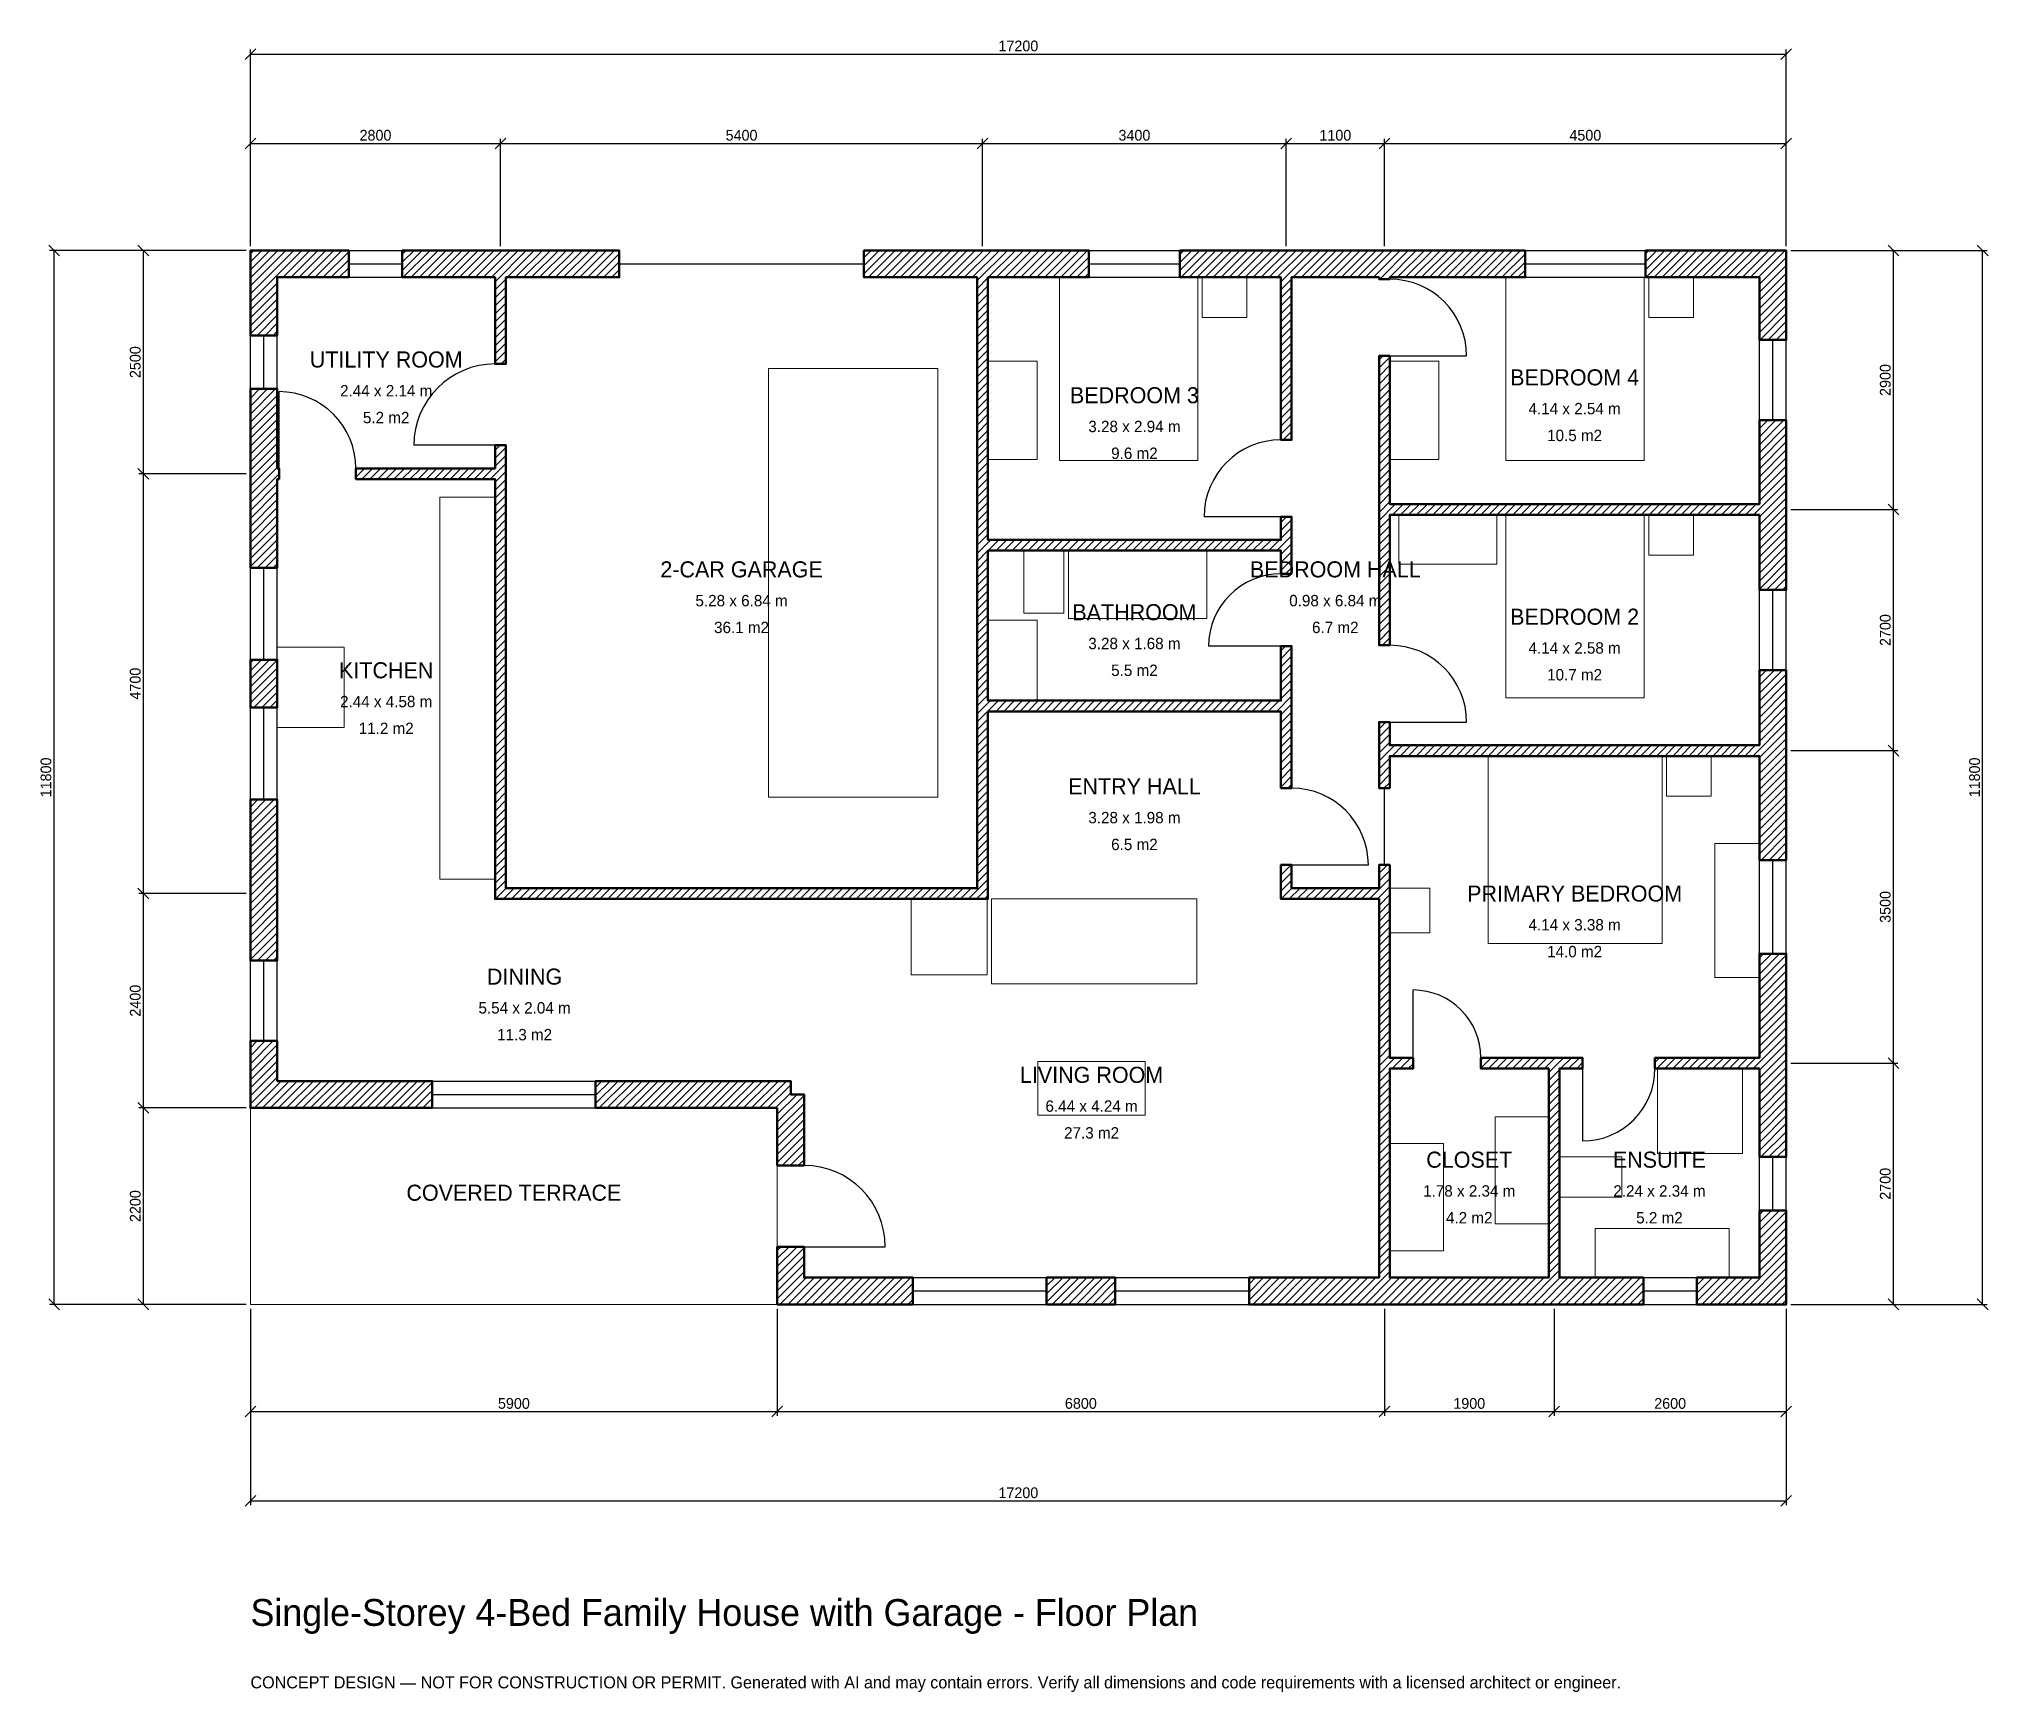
# Model space of a CAD drawing. Header units: millimetres. Extents: x -2369 to 19460, y -4341 to 14169.
import ezdxf
from ezdxf.enums import TextEntityAlignment as Align

# ---------------------------------------------------------------- set-up
doc = ezdxf.new("R2010")
doc.units = ezdxf.units.MM
doc.linetypes.add('DASHED', pattern=[1.524, 1.27, -0.254])
for name, color, linetype, lineweight in [('A-ANNO-DIMS', 1, 'Continuous', 13), ('A-ANNO-TEXT', 7, 'Continuous', 18), ('A-AREA-IDEN', 7, 'Continuous', 18), ('A-DOOR', 2, 'Continuous', 25), ('A-FLOR-FIXT', 9, 'Continuous', 13), ('A-FURN', 9, 'Continuous', 13), ('A-GLAZ', 4, 'Continuous', 25), ('A-SITE-PAVE', 8, 'Continuous', 13), ('A-WALL', 7, 'Continuous', 50), ('A-WALL-PATT', 8, 'Continuous', 13)]:
    doc.layers.add(name, color=color, linetype=linetype, lineweight=lineweight)
doc.dimstyles.new('PLAN', dxfattribs={"dimtxt": 120, "dimasz": 80, "dimexe": 50, "dimexo": 50, "dimgap": 30, "dimtad": 1, "dimdec": 0, "dimtsz": 60, "dimcen": 2.5, "dimclrd": 1, "dimclre": 1, "dimazin": 3, "dimtfac": 1, "dimtmove": 0, "dimatfit": 3})

msp = doc.modelspace()

# ---------------------------------------------------------------- hatches: boundary and pattern name
at = {"layer": 'A-WALL-PATT'}
h = msp.add_hatch(dxfattribs=at)
h.set_pattern_fill('ANSI31', color=8, scale=20)
h.paths.add_polyline_path([(5900, 645), (6200, 645), (6200, 300), (7416.6667, 300), (7416.6667, 0), (6200, 0), (6200, -0.001), (5900, -0.001), (5900, 0), (5899.999, 0), (5899.999, 300), (5900, 300), (5900, 645)])
h.paths.add_polyline_path([(5900, 2200), (3865, 2200), (3865, 2500), (6050, 2500), (6050, 2350), (6200, 2350), (6200, 1555), (5900, 1555), (5900, 2200)])
h.paths.add_polyline_path([(300, 2200), (300, 2199.999), (0, 2199.999), (0, 2200), (-0.001, 2200), (-0.001, 2500), (0, 2500), (0, 2950), (300, 2950), (300, 2500), (2035, 2500), (2035, 2200), (300, 2200)])
h.paths.add_polyline_path([(0, 4450), (0, 4750), (0, 5651.6667), (300, 5651.6667), (300, 4750), (300, 4450), (300, 3850), (0, 3850), (0, 4450)])
h.paths.add_polyline_path([(0, 7218.3333), (300, 7218.3333), (300, 6681.6667), (0, 6681.6667), (0, 7218.3333)])
h.paths.add_polyline_path([(0, 9150), (0, 9240), (-0.001, 9240), (-0.001, 9360), (0, 9360), (0, 9450), (0, 10250), (300, 10250), (300, 9450), (300, 9360), (320, 9360), (320, 9240), (300, 9240), (300, 9150), (300, 8248.3333), (0, 8248.3333), (0, 9150)])
h.paths.add_polyline_path([(0, 11500), (-0.001, 11500), (-0.001, 11800), (0, 11800), (0, 11800.001), (300, 11800.001), (300, 11800), (1100, 11800), (1100, 11500), (300, 11500), (300, 10850), (0, 10850), (0, 11500)])
h.paths.add_polyline_path([(2650, 11800), (2740, 11800), (2740, 11800.001), (2860, 11800.001), (2860, 11800), (2950, 11800), (4130, 11800), (4130, 11500), (2950, 11500), (2860, 11500), (2860, 10530), (2740, 10530), (2740, 11500), (2650, 11500), (1700, 11500), (1700, 11800), (2650, 11800)])
h.paths.add_polyline_path([(8050, 11800), (8140, 11800), (8140, 11800.001), (8260, 11800.001), (8260, 11800), (8350, 11800), (9390, 11800), (9390, 11500), (8350, 11500), (8260, 11500), (8260, 8560), (11540, 8560), (11540, 8820), (11660, 8820), (11660, 8560), (11660, 8440), (11660, 8180), (11540, 8180), (11540, 8440), (8260, 8440), (8260, 6760), (11540, 6760), (11540, 7370), (11660, 7370), (11660, 6760), (11660, 6640), (11660, 6640), (11660, 5780), (11540, 5780), (11540, 6640), (8260, 6640), (8260, 4660), (8260, 4540), (8140, 4540), (5960, 4540), (5840, 4540), (2860, 4540), (2740, 4540), (2740, 4660), (2740, 9240), (1180, 9240), (1180, 9360), (2740, 9360), (2740, 9620), (2860, 9620), (2860, 9360), (2860, 9240), (2860, 4660), (5840, 4660), (5960, 4660), (8140, 4660), (8140, 6640), (8140, 6640), (8140, 6760), (8140, 8440), (8140, 8560), (8140, 11500), (8050, 11500), (6870, 11500), (6870, 11800), (8050, 11800)])
h.paths.add_polyline_path([(11450, 11800), (11540, 11800), (11540, 11800.001), (11660, 11800.001), (11660, 11800), (11750, 11800), (12550, 11800), (12640, 11800), (12640, 11800.001), (12760, 11800.001), (12760, 11800), (12850, 11800), (14275, 11800), (14275, 11500), (12850, 11500), (12760, 11500), (12760, 11480), (12640, 11480), (12640, 11500), (12550, 11500), (11750, 11500), (11660, 11500), (11660, 9680), (11540, 9680), (11540, 11500), (11450, 11500), (10410, 11500), (10410, 11800), (11450, 11800)])
h.paths.add_polyline_path([(16900, 11800), (16900, 11800.001), (17200, 11800.001), (17200, 11800), (17200.001, 11800), (17200.001, 11500), (17200, 11500), (17200, 10800), (16900, 10800), (16900, 11500), (15625, 11500), (15625, 11800), (16900, 11800)])
h.paths.add_polyline_path([(17200, 9050), (17200, 8960), (17200.001, 8960), (17200.001, 8840), (17200, 8840), (17200, 8750), (17200, 8000), (16900, 8000), (16900, 8750), (16900, 8840), (12760, 8840), (12760, 7380), (12640, 7380), (12640, 8840), (12640, 8960), (12640, 10620), (12760, 10620), (12760, 8960), (16900, 8960), (16900, 9050), (16900, 9900), (17200, 9900), (17200, 9050)])
h.paths.add_polyline_path([(17200, 6350), (17200, 6260), (17200.001, 6260), (17200.001, 6140), (17200, 6140), (17200, 6050), (17200, 4975), (16900, 4975), (16900, 6050), (16900, 6140), (12760, 6140), (12760, 5780), (12640, 5780), (12640, 6140), (12640, 6260), (12640, 6520), (12760, 6520), (12760, 6260), (16900, 6260), (16900, 6350), (16900, 7100), (17200, 7100), (17200, 6350)])
h.paths.add_polyline_path([(17200, 2850), (17200, 2760), (17200.001, 2760), (17200.001, 2640), (17200, 2640), (17200, 2550), (17200, 1650), (16900, 1650), (16900, 2550), (16900, 2640), (15730, 2640), (15730, 2760), (16900, 2760), (16900, 2850), (16900, 3925), (17200, 3925), (17200, 2850)])
h.paths.add_polyline_path([(17200, 300), (17200.001, 300), (17200.001, 0), (17200, 0), (17200, -0.001), (16900, -0.001), (16900, 0), (16200, 0), (16200, 300), (16900, 300), (16900, 1050), (17200, 1050), (17200, 300)])
h.paths.add_polyline_path([(14750, 0), (14660, 0), (14660, -0.001), (14540, -0.001), (14540, 0), (14450, 0), (12850, 0), (12760, 0), (12760, -0.001), (12640, -0.001), (12640, 0), (12550, 0), (11183.3333, 0), (11183.3333, 300), (12550, 300), (12640, 300), (12640, 2640), (12640, 2760), (12640, 4540), (11660, 4540), (11540, 4540), (11540, 4660), (11540, 4920), (11660, 4920), (11660, 4660), (12640, 4660), (12640, 4920), (12760, 4920), (12760, 4660), (12760, 4540), (12760, 2760), (13020, 2760), (13020, 2640), (12760, 2640), (12760, 300), (12850, 300), (14450, 300), (14540, 300), (14540, 2640), (13780, 2640), (13780, 2760), (14540, 2760), (14660, 2760), (14920, 2760), (14920, 2640), (14660, 2640), (14660, 300), (14750, 300), (15600, 300), (15600, 0), (14750, 0)])
h.paths.add_polyline_path([(8916.6667, 0), (8916.6667, 300), (9683.3333, 300), (9683.3333, 0), (8916.6667, 0)])

# ---------------------------------------------------------------- linework, layer by layer
at = {"layer": 'A-DOOR', "linetype": 'DASHED'}
msp.add_line((4130, 11650), (6870, 11650), dxfattribs=at)
at = {"layer": 'A-DOOR'}
for p, q in [((12760, 10620), (13620, 10620)), ((320, 9360), (320, 10220)), ((2740, 9620), (1830, 9620)), ((11540, 8820), (10680, 8820)), ((11540, 7370), (10730, 7370)), ((12760, 6520), (13620, 6520)), ((12700, 4920), (12700, 5780)), ((11660, 4920), (12520, 4920)), ((13020, 2760), (13020, 3520)), ((14920, 2640), (14920, 1830)), ((6200, 645), (7110, 645))]:
    msp.add_line(p, q, dxfattribs=at)
for centre, radius, start, end in [((12760, 10620), 860, 0, 90), ((2740, 9620), 910, 90, 180), ((320, 9360), 860, 0, 90), ((11540, 8820), 860, 90, 180), ((11540, 7370), 810, 90, 180), ((12760, 6520), 860, 0, 90), ((11660, 4920), 860, 0, 90), ((13020, 2760), 760, 0, 90), ((14920, 2640), 810, 270, 360), ((6200, 645), 910, 0, 90)]:
    msp.add_arc(centre, radius, start, end, dxfattribs=at)
at = {"layer": 'A-FLOR-FIXT'}
for points in [[(2120, 4760), (2740, 4760), (2740, 9040), (2120, 9040)], [(8660, 7740), (9110, 7740), (9110, 8440), (8660, 8440)], [(9160, 7680), (10710, 7680), (10710, 8440), (9160, 8440)], [(8260, 6760), (8810, 6760), (8810, 7660), (8260, 7660)], [(15760, 1690), (16710, 1690), (16710, 2640), (15760, 2640)], [(14660, 1200), (15360, 1200), (15360, 1650), (14660, 1650)], [(15060, 300), (16560, 300), (16560, 850), (15060, 850)]]:
    msp.add_lwpolyline(points, close=True, dxfattribs=at)
at = {"layer": 'A-FURN'}
for points in [[(9060, 9450), (10610, 9450), (10610, 11500), (9060, 11500)], [(10660, 11050), (11160, 11050), (11160, 11500), (10660, 11500)], [(14060, 9450), (15610, 9450), (15610, 11500), (14060, 11500)], [(15660, 11050), (16160, 11050), (16160, 11500), (15660, 11500)], [(5800, 5680), (7700, 5680), (7700, 10480), (5800, 10480)], [(8260, 9460), (8810, 9460), (8810, 10560), (8260, 10560)], [(12760, 9460), (13310, 9460), (13310, 10560), (12760, 10560)], [(12860, 8290), (13960, 8290), (13960, 8840), (12860, 8840)], [(14060, 6790), (15610, 6790), (15610, 8840), (14060, 8840)], [(15660, 8390), (16160, 8390), (16160, 8840), (15660, 8840)], [(300, 6460), (1050, 6460), (1050, 7360), (300, 7360)], [(13860, 4040), (15810, 4040), (15810, 6140), (13860, 6140)], [(15860, 5690), (16360, 5690), (16360, 6140), (15860, 6140)], [(16400, 3660), (16900, 3660), (16900, 5160), (16400, 5160)], [(12760, 4160), (13210, 4160), (13210, 4660), (12760, 4660)], [(7400, 3690), (8250, 3690), (8250, 4540), (7400, 4540)], [(8300, 3590), (10600, 3590), (10600, 4540), (8300, 4540)], [(8820, 2120), (10020, 2120), (10020, 2720), (8820, 2720)], [(13940, 900), (14540, 900), (14540, 2100), (13940, 2100)], [(12760, 600), (13360, 600), (13360, 1800), (12760, 1800)]]:
    msp.add_lwpolyline(points, close=True, dxfattribs=at)
at = {"layer": 'A-GLAZ'}
for p, q in [((1100, 11800), (1700, 11800)), ((9390, 11800), (10410, 11800)), ((14275, 11800), (15625, 11800)), ((1100, 11650), (1700, 11650)), ((9390, 11650), (10410, 11650)), ((14275, 11650), (15625, 11650)), ((1100, 11500), (1700, 11500)), ((9390, 11500), (10410, 11500)), ((14275, 11500), (15625, 11500)), ((0, 10250), (0, 10850)), ((150, 10250), (150, 10850)), ((300, 10250), (300, 10850)), ((16900, 9900), (16900, 10800)), ((17050, 9900), (17050, 10800)), ((17200, 9900), (17200, 10800)), ((0, 7218.3333), (0, 8248.3333)), ((150, 7218.3333), (150, 8248.3333)), ((300, 7218.3333), (300, 8248.3333)), ((16900, 7100), (16900, 8000)), ((17050, 7100), (17050, 8000)), ((17200, 7100), (17200, 8000)), ((0, 5651.6667), (0, 6681.6667)), ((150, 5651.6667), (150, 6681.6667)), ((300, 5651.6667), (300, 6681.6667)), ((16900, 3925), (16900, 4975)), ((17050, 3925), (17050, 4975)), ((17200, 3925), (17200, 4975)), ((0, 2950), (0, 3850)), ((150, 2950), (150, 3850)), ((300, 2950), (300, 3850)), ((2035, 2500), (3865, 2500)), ((2035, 2350), (3865, 2350)), ((2035, 2200), (3865, 2200)), ((16900, 1050), (16900, 1650)), ((17050, 1050), (17050, 1650)), ((17200, 1050), (17200, 1650)), ((7416.6667, 300), (8916.6667, 300)), ((9683.3333, 300), (11183.3333, 300)), ((15600, 300), (16200, 300)), ((7416.6667, 150), (8916.6667, 150)), ((7416.6667, 0), (8916.6667, 0)), ((9683.3333, 150), (11183.3333, 150)), ((9683.3333, 0), (11183.3333, 0)), ((15600, 150), (16200, 150)), ((15600, 0), (16200, 0))]:
    msp.add_line(p, q, dxfattribs=at)
at = {"layer": 'A-SITE-PAVE', "linetype": 'DASHED'}
msp.add_lwpolyline([(0, 0), (5900, 0), (5900, 2200), (0, 2200)], close=True, dxfattribs=at)
at = {"layer": 'A-WALL'}
for points in [[(0, 11500), (-0.001, 11500), (-0.001, 11800), (0, 11800), (0, 11800.001), (300, 11800.001), (300, 11800), (1100, 11800), (1100, 11500), (300, 11500), (300, 10850), (0, 10850), (0, 11500)], [(8050, 11800), (8140, 11800), (8140, 11800.001), (8260, 11800.001), (8260, 11800), (8350, 11800), (9390, 11800), (9390, 11500), (8350, 11500), (8260, 11500), (8260, 8560), (11540, 8560), (11540, 8820), (11660, 8820), (11660, 8560), (11660, 8440), (11660, 8180), (11540, 8180), (11540, 8440), (8260, 8440), (8260, 6760), (11540, 6760), (11540, 7370), (11660, 7370), (11660, 6760), (11660, 6640), (11660, 6640), (11660, 5780), (11540, 5780), (11540, 6640), (8260, 6640), (8260, 4660), (8260, 4540), (8140, 4540), (5960, 4540), (5840, 4540), (2860, 4540), (2740, 4540), (2740, 4660), (2740, 9240), (1180, 9240), (1180, 9360), (2740, 9360), (2740, 9620), (2860, 9620), (2860, 9360), (2860, 9240), (2860, 4660), (5840, 4660), (5960, 4660), (8140, 4660), (8140, 6640), (8140, 6640), (8140, 6760), (8140, 8440), (8140, 8560), (8140, 11500), (8050, 11500), (6870, 11500), (6870, 11800), (8050, 11800)], [(2650, 11800), (2740, 11800), (2740, 11800.001), (2860, 11800.001), (2860, 11800), (2950, 11800), (4130, 11800), (4130, 11500), (2950, 11500), (2860, 11500), (2860, 10530), (2740, 10530), (2740, 11500), (2650, 11500), (1700, 11500), (1700, 11800), (2650, 11800)], [(11450, 11800), (11540, 11800), (11540, 11800.001), (11660, 11800.001), (11660, 11800), (11750, 11800), (12550, 11800), (12640, 11800), (12640, 11800.001), (12760, 11800.001), (12760, 11800), (12850, 11800), (14275, 11800), (14275, 11500), (12850, 11500), (12760, 11500), (12760, 11480), (12640, 11480), (12640, 11500), (12550, 11500), (11750, 11500), (11660, 11500), (11660, 9680), (11540, 9680), (11540, 11500), (11450, 11500), (10410, 11500), (10410, 11800), (11450, 11800)], [(16900, 11800), (16900, 11800.001), (17200, 11800.001), (17200, 11800), (17200.001, 11800), (17200.001, 11500), (17200, 11500), (17200, 10800), (16900, 10800), (16900, 11500), (15625, 11500), (15625, 11800), (16900, 11800)], [(17200, 9050), (17200, 8960), (17200.001, 8960), (17200.001, 8840), (17200, 8840), (17200, 8750), (17200, 8000), (16900, 8000), (16900, 8750), (16900, 8840), (12760, 8840), (12760, 7380), (12640, 7380), (12640, 8840), (12640, 8960), (12640, 10620), (12760, 10620), (12760, 8960), (16900, 8960), (16900, 9050), (16900, 9900), (17200, 9900), (17200, 9050)], [(0, 9150), (0, 9240), (-0.001, 9240), (-0.001, 9360), (0, 9360), (0, 9450), (0, 10250), (300, 10250), (300, 9450), (300, 9360), (320, 9360), (320, 9240), (300, 9240), (300, 9150), (300, 8248.3333), (0, 8248.3333), (0, 9150)], [(0, 7218.3333), (300, 7218.3333), (300, 6681.6667), (0, 6681.6667), (0, 7218.3333)], [(17200, 6350), (17200, 6260), (17200.001, 6260), (17200.001, 6140), (17200, 6140), (17200, 6050), (17200, 4975), (16900, 4975), (16900, 6050), (16900, 6140), (12760, 6140), (12760, 5780), (12640, 5780), (12640, 6140), (12640, 6260), (12640, 6520), (12760, 6520), (12760, 6260), (16900, 6260), (16900, 6350), (16900, 7100), (17200, 7100), (17200, 6350)], [(0, 4450), (0, 4750), (0, 5651.6667), (300, 5651.6667), (300, 4750), (300, 4450), (300, 3850), (0, 3850), (0, 4450)], [(14750, 0), (14660, 0), (14660, -0.001), (14540, -0.001), (14540, 0), (14450, 0), (12850, 0), (12760, 0), (12760, -0.001), (12640, -0.001), (12640, 0), (12550, 0), (11183.3333, 0), (11183.3333, 300), (12550, 300), (12640, 300), (12640, 2640), (12640, 2760), (12640, 4540), (11660, 4540), (11540, 4540), (11540, 4660), (11540, 4920), (11660, 4920), (11660, 4660), (12640, 4660), (12640, 4920), (12760, 4920), (12760, 4660), (12760, 4540), (12760, 2760), (13020, 2760), (13020, 2640), (12760, 2640), (12760, 300), (12850, 300), (14450, 300), (14540, 300), (14540, 2640), (13780, 2640), (13780, 2760), (14540, 2760), (14660, 2760), (14920, 2760), (14920, 2640), (14660, 2640), (14660, 300), (14750, 300), (15600, 300), (15600, 0), (14750, 0)], [(17200, 2850), (17200, 2760), (17200.001, 2760), (17200.001, 2640), (17200, 2640), (17200, 2550), (17200, 1650), (16900, 1650), (16900, 2550), (16900, 2640), (15730, 2640), (15730, 2760), (16900, 2760), (16900, 2850), (16900, 3925), (17200, 3925), (17200, 2850)], [(300, 2200), (300, 2199.999), (0, 2199.999), (0, 2200), (-0.001, 2200), (-0.001, 2500), (0, 2500), (0, 2950), (300, 2950), (300, 2500), (2035, 2500), (2035, 2200), (300, 2200)], [(5900, 2200), (3865, 2200), (3865, 2500), (6050, 2500), (6050, 2350), (6200, 2350), (6200, 1555), (5900, 1555), (5900, 2200)], [(17200, 300), (17200.001, 300), (17200.001, 0), (17200, 0), (17200, -0.001), (16900, -0.001), (16900, 0), (16200, 0), (16200, 300), (16900, 300), (16900, 1050), (17200, 1050), (17200, 300)], [(5900, 645), (6200, 645), (6200, 300), (7416.6667, 300), (7416.6667, 0), (6200, 0), (6200, -0.001), (5900, -0.001), (5900, 0), (5899.999, 0), (5899.999, 300), (5900, 300), (5900, 645)], [(8916.6667, 0), (8916.6667, 300), (9683.3333, 300), (9683.3333, 0), (8916.6667, 0)]]:
    msp.add_lwpolyline(points, close=True, dxfattribs=at)

# ---------------------------------------------------------------- texts
at = {"layer": 'A-ANNO-TEXT'}
for s, height, p in [('Single-Storey 4-Bed Family House with Garage - Floor Plan', 300, (0, -3600)), ('CONCEPT DESIGN — NOT FOR CONSTRUCTION OR PERMIT. Generated with AI and may contain errors. Verify all dimensions and code requirements with a licensed architect or engineer.', 135, (0, -4300))]:
    msp.add_text(s, height=height, dxfattribs=at).set_placement(p)
at = {"layer": 'A-AREA-IDEN'}
for s, height, p in [('UTILITY ROOM', 180, (1520, 10580)), ('2.44 x 2.14 m', 127.5, (1520, 10230)), ('BEDROOM 3', 180, (9900, 10180)), ('BEDROOM 4', 180, (14830, 10380)), ('4.14 x 2.54 m', 127.5, (14830, 10030)), ('5.2 m2', 127.5, (1520, 9930)), ('3.28 x 2.94 m', 127.5, (9900, 9830)), ('10.5 m2', 127.5, (14830, 9730)), ('9.6 m2', 127.5, (9900, 9530)), ('2-CAR GARAGE', 180, (5500, 8230)), ('BEDROOM HALL', 180, (12150, 8230)), ('5.28 x 6.84 m', 127.5, (5500, 7880)), ('0.98 x 6.84 m', 127.5, (12150, 7880)), ('36.1 m2', 127.5, (5500, 7580)), ('BATHROOM', 180, (9900, 7750)), ('6.7 m2', 127.5, (12150, 7580)), ('BEDROOM 2', 180, (14830, 7700)), ('3.28 x 1.68 m', 127.5, (9900, 7400)), ('4.14 x 2.58 m', 127.5, (14830, 7350)), ('KITCHEN', 180, (1520, 7100)), ('5.5 m2', 127.5, (9900, 7100)), ('10.7 m2', 127.5, (14830, 7050)), ('2.44 x 4.58 m', 127.5, (1520, 6750)), ('11.2 m2', 127.5, (1520, 6450)), ('ENTRY HALL', 180, (9900, 5800)), ('3.28 x 1.98 m', 127.5, (9900, 5450)), ('6.5 m2', 127.5, (9900, 5150)), ('PRIMARY BEDROOM', 180, (14830, 4600)), ('4.14 x 3.38 m', 127.5, (14830, 4250)), ('14.0 m2', 127.5, (14830, 3950)), ('DINING', 180, (3070, 3670)), ('5.54 x 2.04 m', 127.5, (3070, 3320)), ('11.3 m2', 127.5, (3070, 3020)), ('LIVING ROOM', 180, (9420, 2570)), ('6.44 x 4.24 m', 127.5, (9420, 2220)), ('27.3 m2', 127.5, (9420, 1920)), ('CLOSET', 180, (13650, 1620)), ('ENSUITE', 180, (15780, 1620)), ('COVERED TERRACE', 180, (2950, 1250)), ('1.78 x 2.34 m', 127.5, (13650, 1270)), ('2.24 x 2.34 m', 127.5, (15780, 1270)), ('4.2 m2', 127.5, (13650, 970)), ('5.2 m2', 127.5, (15780, 970))]:
    msp.add_text(s, height=height, dxfattribs=at).set_placement(p, align=Align.MIDDLE_CENTER)

# ---------------------------------------------------------------- dimensions: what is measured, and where the dimension line sits
at = {"layer": 'A-ANNO-DIMS'}
for base, p1, p2, text in [((0, 14000), (0, 11800), (17200, 11800), '17200'), ((0, 13000), (0, 11800), (2800, 11800), '2800'), ((2800, 13000), (2800, 11800), (8200, 11800), '5400'), ((8200, 13000), (8200, 11800), (11600, 11800), '3400'), ((11600, 13000), (11600, 11800), (12700, 11800), '1100'), ((12700, 13000), (12700, 11800), (17200, 11800), '4500'), ((0, -1200), (0, 0), (5900, 0), '5900'), ((0, -2200), (0, 0), (17200, 0), '17200'), ((5900, -1200), (5900, 0), (12700, 0), '6800'), ((12700, -1200), (12700, 0), (14600, 0), '1900'), ((14600, -1200), (14600, 0), (17200, 0), '2600')]:
    msp.add_linear_dim(base=base, p1=p1, p2=p2, text=text, dimstyle='PLAN', dxfattribs=at).render()
for base, p1, p2, text in [((-2200, 0), (0, 0), (0, 11800), '11800'), ((-1200, 9300), (0, 9300), (0, 11800), '2500'), ((18400, 8900), (17200, 8900), (17200, 11800), '2900'), ((19400, 0), (17200, 0), (17200, 11800), '11800'), ((-1200, 4600), (0, 4600), (0, 9300), '4700'), ((18400, 6200), (17200, 6200), (17200, 8900), '2700'), ((18400, 2700), (17200, 2700), (17200, 6200), '3500'), ((-1200, 2200), (0, 2200), (0, 4600), '2400'), ((18400, 0), (17200, 0), (17200, 2700), '2700'), ((-1200, 0), (0, 0), (0, 2200), '2200')]:
    msp.add_linear_dim(base=base, p1=p1, p2=p2, angle=90, text=text, dimstyle='PLAN', dxfattribs=at).render()

doc.saveas('drawing.dxf')
